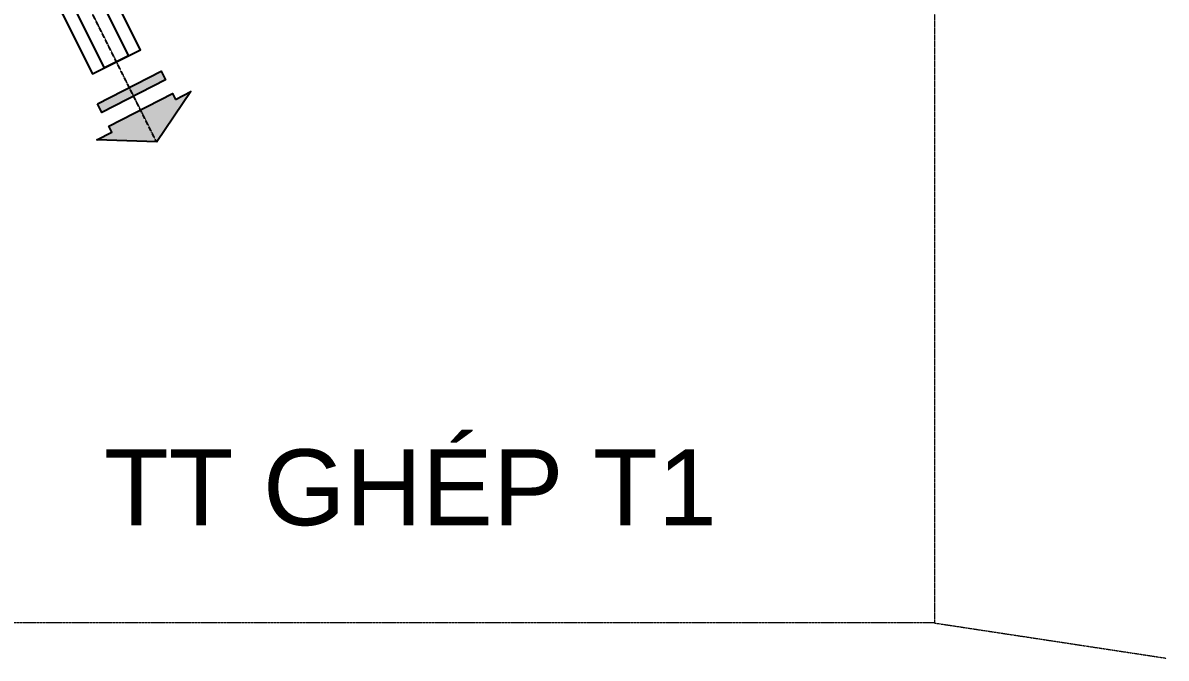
# Model space of a CAD drawing. Header units: millimetres. Extents: x 403824132 to 733479728, y 1974822364 to 2151530530.
# Drawn here: x 568820003 to 569205270, y 2062750809 to 2062964930 of the extents above; entities that cross this region are included whole.
import ezdxf
from ezdxf.enums import TextEntityAlignment as Align

# ---------------------------------------------------------------- set-up
doc = ezdxf.new("R2010")
doc.units = ezdxf.units.MM
doc.linetypes.add('ACAD_ISO10W100', pattern=[18.5, 12, -3, 0.5, -3])
doc.linetypes.add('CENTER', pattern=[3, 1.5, -0.5, 0.5, -0.5])
doc.layers.add('E- RANH GIOI', color=1, linetype='CENTER', lineweight=13)
for name, color, linetype in [('hatchViaHe+LogDg', 129, 'Continuous'), ('LogDg', 7, 'Continuous'), ('TimDg', 222, 'Continuous'), ('ViaHeS', 32, 'Continuous')]:
    doc.layers.add(name, color=color, linetype=linetype)
doc.styles.add('A1-arial', font='arial.ttf')

msp = doc.modelspace()

# ---------------------------------------------------------------- hatches: boundary and pattern name
at = {"layer": 'hatchViaHe+LogDg'}
for points in [[(568845134, 2062937652), (568866562, 2062948639), (568868104, 2062945742), (568846632, 2062934730)], [(568871469, 2062939124), (568876582, 2062941746), (568865204, 2062924840), (568844884, 2062925491), (568849998, 2062928113), (568848999, 2062930061), (568870470, 2062941072)]]:
    msp.add_hatch(color=158, dxfattribs=at).paths.add_polyline_path(points)

# ---------------------------------------------------------------- linework, layer by layer
at = {"layer": 'E- RANH GIOI'}
msp.add_lwpolyline([(568432268, 2063350418), (569127178, 2063350418), (569127178, 2062762666), (568432268, 2062762666)], close=True, dxfattribs=at)
msp.add_lwpolyline([(569127178, 2062762666), (569205270, 2062750809)], dxfattribs=at)
at = {"layer": 'LogDg', "elevation": 0}
msp.add_lwpolyline([(568833459, 2062998079), (568855605, 2062953799), (568847529, 2062949760), (568826085, 2062992634, 0.4326641)], format="xyb", dxfattribs=at)
at = {"layer": 'LogDg', "ltscale": 0.75, "elevation": 0}
for points in [[(568845134, 2062937652), (568866562, 2062948639), (568868104, 2062945742), (568846632, 2062934730)], [(568871469, 2062939124), (568876582, 2062941746), (568865204, 2062924840), (568844884, 2062925491), (568849998, 2062928113), (568848999, 2062930061), (568870470, 2062941072)]]:
    msp.add_lwpolyline(points, close=True, dxfattribs=at)
at = {"layer": 'TimDg', "linetype": 'ACAD_ISO10W100', "ltscale": 0.75, "elevation": 0}
msp.add_lwpolyline([(568865038, 2062924845), (568652879, 2063349038)], dxfattribs=at)
at = {"layer": 'ViaHeS', "elevation": 0}
msp.add_lwpolyline([(568823294, 2062988122), (568843490, 2062947740), (568859643, 2062955819), (568838940, 2062997213)], dxfattribs=at)

# ---------------------------------------------------------------- texts
at = {"layer": 'Defpoints', "color": 1, "style": 'A1-arial'}
msp.add_text('TT GHÉP T1', height=25587.1, dxfattribs=at).set_placement((568950586, 2062808400), align=Align.MIDDLE_CENTER)

doc.saveas('drawing.dxf')
